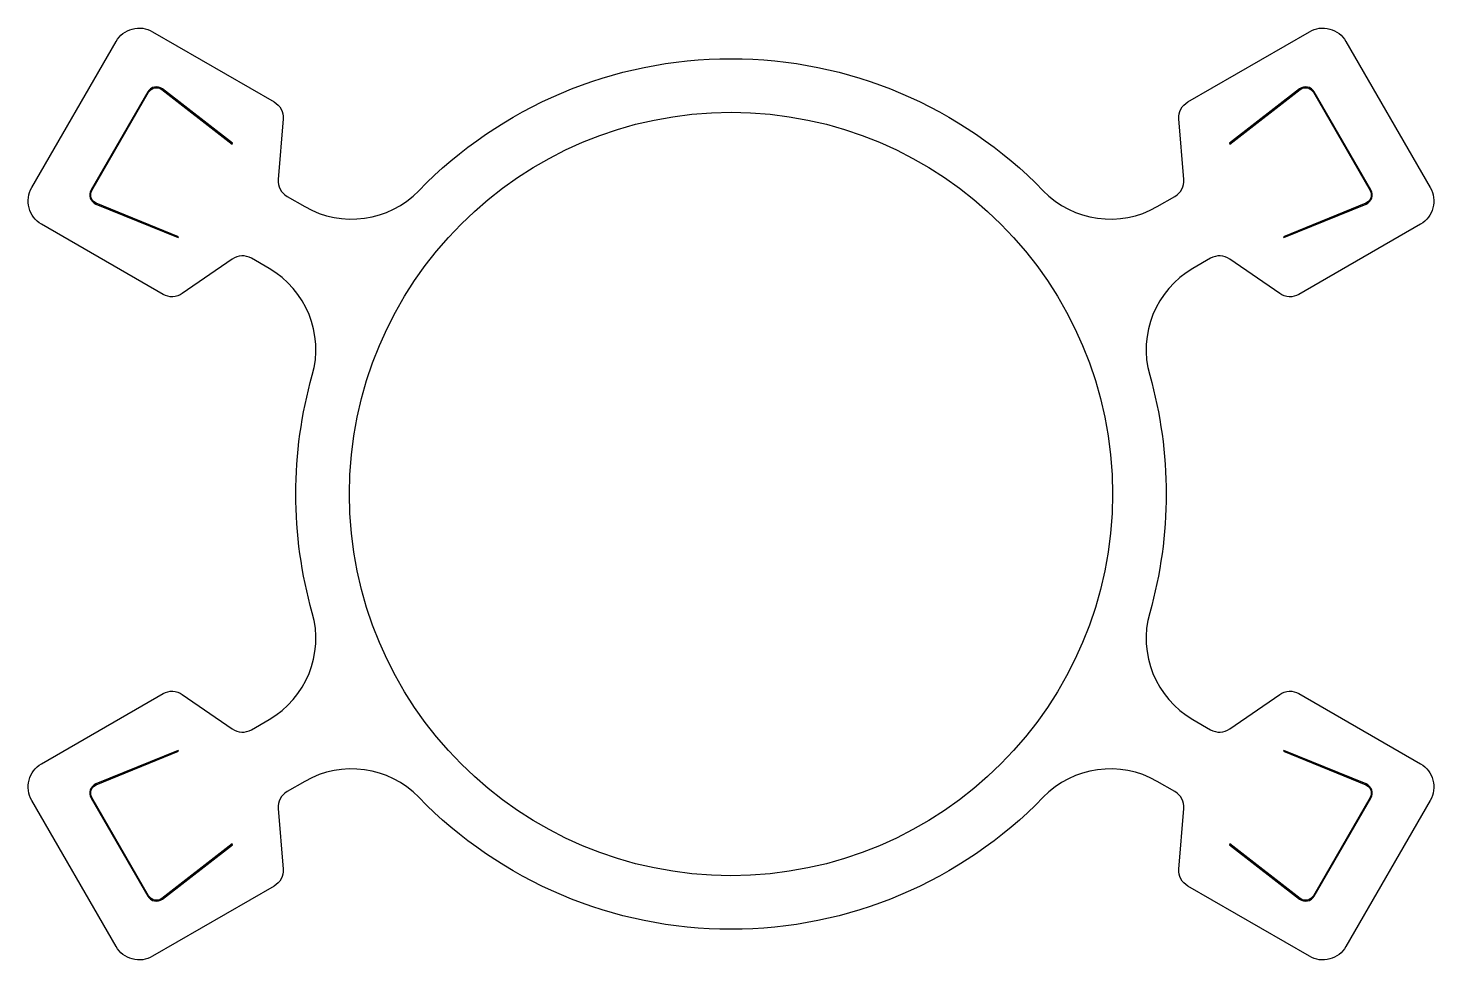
# Model space of a CAD drawing. Header units: millimetres. Extents: x -79 to 79, y -52 to 52.
import ezdxf

# ---------------------------------------------------------------- set-up
doc = ezdxf.new("R2010")
doc.units = ezdxf.units.MM
doc.layers.get('0').update_dxf_attribs({"linetype": 'CONTINUOUS'})

msp = doc.modelspace()

# ---------------------------------------------------------------- linework, layer by layer
for points in [[(-34.97, 33.97, -0.42277), (34.97, 33.97, 0.343519), (47.75, 32.19), (49.73, 33.33, 0.289833), (50.72, 35.23), (50.17, 42.02, -0.289833), (51.17, 43.91), (64.79, 51.78, -0.414214), (68.89, 50.68), (78.33, 34.32, -0.414214), (77.24, 30.22), (63.61, 22.36, -0.289833), (61.47, 22.44), (55.87, 26.32, 0.289833), (53.73, 26.4), (51.75, 25.26, 0.343519), (46.9, 13.3, -0.139067), (46.9, -13.3, 0.343519), (51.75, -25.26), (53.73, -26.4, 0.289833), (55.87, -26.32), (61.47, -22.44, -0.289833), (63.61, -22.36), (77.24, -30.22, -0.414214), (78.33, -34.32), (68.89, -50.68, -0.414214), (64.79, -51.78), (51.17, -43.91, -0.289833), (50.17, -42.02), (50.72, -35.23, 0.289833), (49.73, -33.33), (47.75, -32.19, 0.343519), (34.97, -33.97, -0.42277), (-34.97, -33.97, 0.343519), (-47.75, -32.19), (-49.73, -33.33, 0.289833), (-50.72, -35.23), (-50.17, -42.02, -0.289833), (-51.17, -43.91), (-64.79, -51.78, -0.414214), (-68.89, -50.68), (-78.33, -34.32, -0.414214), (-77.24, -30.22), (-63.61, -22.36, -0.289833), (-61.47, -22.44), (-55.87, -26.32, 0.289833), (-53.73, -26.4), (-51.75, -25.26, 0.343519), (-46.9, -13.3, -0.139067), (-46.9, 13.3, 0.343519), (-51.75, 25.26), (-53.73, 26.4, 0.289833), (-55.87, 26.32), (-61.47, 22.44, -0.289833), (-63.61, 22.36), (-77.24, 30.22, -0.414214), (-78.33, 34.32), (-68.89, 50.68, -0.414214), (-64.79, 51.78), (-51.17, 43.91, -0.289833), (-50.17, 42.02), (-50.72, 35.23, 0.289833), (-49.73, 33.33), (-47.75, 32.19, 0.343519)], [(-71.59, 34), (-65.24, 45, -0.454489), (-63.76, 45.29), (-55.89, 39.2), (-55.83, 39.28), (-63.7, 45.37, 0.454489), (-65.33, 45.05), (-71.68, 34.05, 0.454489), (-71.14, 32.48), (-61.93, 28.71), (-61.89, 28.8), (-71.11, 32.57, -0.454489)], [(65.24, 45), (71.59, 34, -0.454489), (71.11, 32.57), (61.89, 28.8), (61.93, 28.71), (71.14, 32.48, 0.454489), (71.68, 34.05), (65.33, 45.05, 0.454489), (63.7, 45.37), (55.83, 39.28), (55.89, 39.2), (63.76, 45.29, -0.454489)], [(-65.24, -45), (-71.59, -34, -0.454489), (-71.11, -32.57), (-61.89, -28.8), (-61.93, -28.71), (-71.14, -32.48, 0.454489), (-71.68, -34.05), (-65.33, -45.05, 0.454489), (-63.7, -45.37), (-55.83, -39.28), (-55.89, -39.2), (-63.76, -45.29, -0.454489)], [(71.59, -34), (65.24, -45, -0.454489), (63.76, -45.29), (55.89, -39.2), (55.83, -39.28), (63.7, -45.37, 0.454489), (65.33, -45.05), (71.68, -34.05, 0.454489), (71.14, -32.48), (61.93, -28.71), (61.89, -28.8), (71.11, -32.57, -0.454489)]]:
    msp.add_lwpolyline(points, format="xyb", close=True)
msp.add_circle((0, 0), 42.75)

doc.saveas('drawing.dxf')
